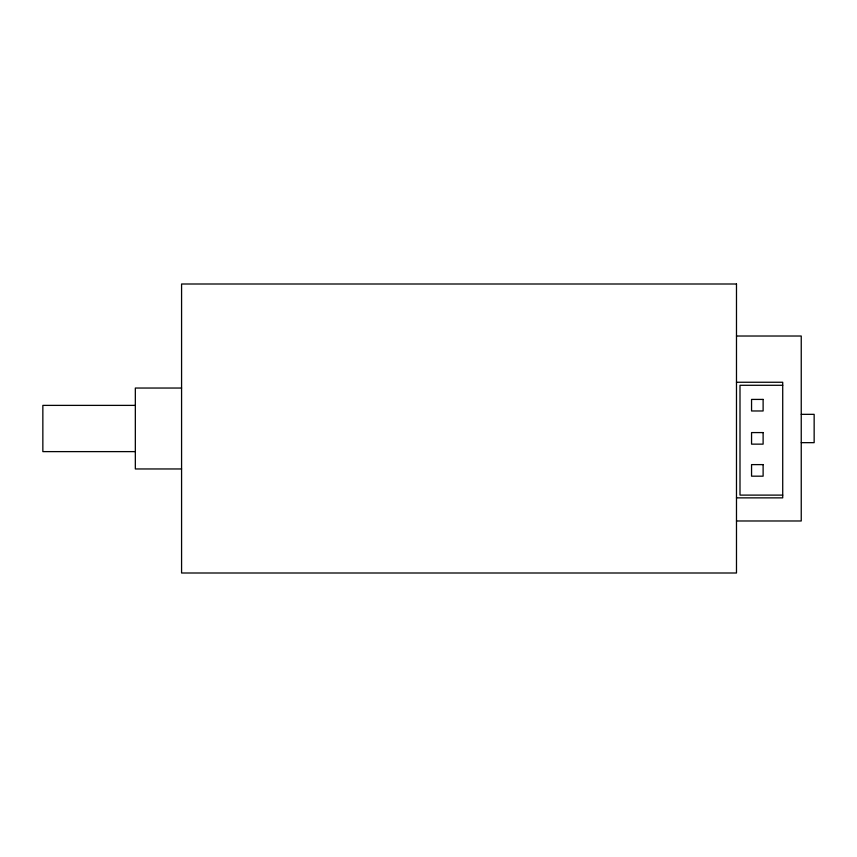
<?xml version="1.0" encoding="UTF-8"?>
<svg xmlns="http://www.w3.org/2000/svg" width="857" height="857" viewBox="0 0 857 857"><rect width="100%" height="100%" fill="white"/><g stroke="black" fill="none" stroke-linecap="round" stroke-linejoin="round"><path stroke-width="1.29" d="M736.484 336.019L801.241 336.019L801.241 520.981L736.484 520.981M736.484 382.254L782.72 382.254L782.72 497.863L736.484 497.863M782.72 385.286L739.998 385.286L739.998 495.11L782.72 495.11M181.577 388.039L135.331 388.039L135.331 468.961L181.577 468.961M135.331 405.382L42.85 405.382L42.85 451.618L135.331 451.618M801.241 414.338L814.15 414.338L814.15 442.662L801.241 442.662M736.484 283.999L181.577 283.999L181.577 573.001L736.484 573.001L736.484 283.999M763.116 399.416L751.557 399.416L751.557 410.974L763.116 410.974L763.116 399.416M763.116 432.581L751.557 432.581L751.557 444.14L763.116 444.14L763.116 432.581M763.116 464.612L751.557 464.612L751.557 476.181L763.116 476.181L763.116 464.612"/></g></svg>
